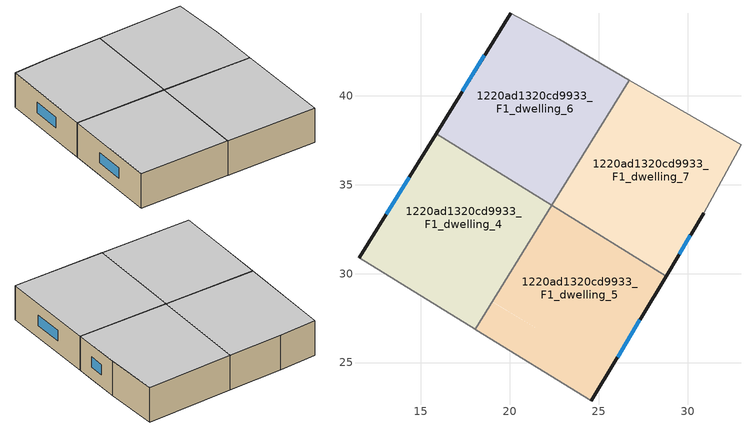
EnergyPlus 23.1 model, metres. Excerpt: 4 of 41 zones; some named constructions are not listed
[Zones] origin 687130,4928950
1220ad1320cd9933_F1_dwelling_4
 floor to 1220ad1320cd9933_F0_dwelling_3 (EU_floor_Construction): 22.3,33.87 20.52,30.9 19,28.43 12.45,32.35 15.85,37.86 z3
 floor to 1220ad1320cd9933_F0_dwelling_5 (EU_floor_Construction): 18.99,28.43 18.6,27.79 18.04,26.89 11.55,30.9 12.45,32.35 z3
 floor to 1220ad1320cd9933_F0_dwelling_2 (EU_floor_Construction): 22.34,33.85 20.52,30.9 22.3,33.87 z3
 wall outside (EU_wall_Construction): 15.85,37.86 11.55,30.9 z3:6
 wall to 1220ad1320cd9933_F1_dwelling_5 (EU_wall_Construction): 18.04,26.89 22.34,33.85 z3:6
 wall to 1220ad1320cd9933_F1_dwelling_2 (EU_wall_Construction): 11.55,30.9 18.04,26.89 z3:6
 wall to 1220ad1320cd9933_F1_dwelling_6 (EU_wall_Construction): 22.34,33.85 15.85,37.86 z3:6
 window (EU_Window_Construction): 14.34,35.42 13.06,33.34 z4.05:4.95
 ceiling to 1220ad1320cd9933_F2_dwelling_4 (EU_floor_Construction): 18.04,26.89 22.34,33.85 15.85,37.86 11.55,30.9 z6
1220ad1320cd9933_F1_dwelling_5
 floor to 1220ad1320cd9933_F0_dwelling_2 (EU_floor_Construction): 28.79,29.87 25.57,24.49 19.03,28.41 20.52,30.9 22.34,33.85 z3
 floor to 1220ad1320cd9933_F0_dwelling_4 (EU_floor_Construction): 25.57,24.49 24.58,22.84 18.05,26.88 18.6,27.79 18.99,28.43 z3
 floor to 1220ad1320cd9933_F0_dwelling_3 (EU_floor_Construction): 20.52,30.9 19.03,28.41 19,28.43 z3
 wall outside (EU_wall_Construction): 24.58,22.84 28.79,29.87 z3:6
 wall to 1220ad1320cd9933_F1_dwelling_3 (EU_wall_Construction): 18.09,26.86 24.58,22.84 z3:6
 wall to 1220ad1320cd9933_F1_dwelling_7 (EU_wall_Construction): 28.79,29.87 22.36,33.84 z3:6
 wall to 1220ad1320cd9933_F1_dwelling_2 (EU_wall_Construction): 18.04,26.89 18.09,26.86 z3:6
 wall to 1220ad1320cd9933_F1_dwelling_6 (EU_wall_Construction): 22.36,33.84 22.34,33.85 z3:6
 window (EU_Window_Construction): 26.06,25.31 27.31,27.4 z4.05:4.95
 ceiling to 1220ad1320cd9933_F2_dwelling_5 (EU_floor_Construction): 24.58,22.84 28.79,29.87 22.34,33.85 18.04,26.89 z6
1220ad1320cd9933_F1_dwelling_6
 floor to 1220ad1320cd9933_F0_dwelling_1 (EU_floor_Construction): 26.63,40.93 22.95,34.79 22.84,34.61 16.28,38.55 20.05,44.65 22.79,43.17 z3
 floor to 1220ad1320cd9933_F0_dwelling_0 (EU_floor_Construction): 26.72,40.88 22.95,34.79 26.63,40.93 z3
 floor to 1220ad1320cd9933_F0_dwelling_3 (EU_floor_Construction): 22.77,34.66 22.3,33.87 15.85,37.86 16.28,38.55 z3
 floor to 1220ad1320cd9933_F0_dwelling_2 (EU_floor_Construction): 22.84,34.61 22.36,33.84 22.3,33.87 22.77,34.66 z3
 wall outside (EU_wall_Construction): 20.05,44.65 15.85,37.86 z3:6
 wall adiabatic (EU_wall_Construction): 26.72,40.88 22.79,43.17 20.05,44.65 z3:6
 wall to 1220ad1320cd9933_F1_dwelling_7 (EU_wall_Construction): 22.36,33.84 26.72,40.88 z3:6
 window (EU_Window_Construction): 18.58,42.27 17.32,40.24 z4.05:4.95
 ceiling to 1220ad1320cd9933_F2_dwelling_6 (EU_floor_Construction): 22.36,33.84 26.72,40.88 22.79,43.17 20.05,44.65 15.85,37.86 z6
1220ad1320cd9933_F1_dwelling_7
 floor to 1220ad1320cd9933_F0_dwelling_0 (EU_floor_Construction): 32.99,37.24 30.9,33.39 29.31,30.74 22.84,34.61 22.95,34.79 26.72,40.88 z3
 floor to 1220ad1320cd9933_F0_dwelling_2 (EU_floor_Construction): 29.31,30.74 28.79,29.87 22.36,33.84 22.84,34.61 z3
 wall outside (EU_wall_Construction): 28.79,29.87 30.9,33.39 z3:6
 wall adiabatic (EU_wall_Construction): 30.9,33.39 32.99,37.24 26.72,40.88 z3:6
 window (EU_Window_Construction): 29.53,31.1 30.16,32.15 z4.05:4.95
 ceiling to 1220ad1320cd9933_F2_dwelling_7 (EU_floor_Construction): 30.9,33.39 32.99,37.24 26.72,40.88 22.36,33.84 28.79,29.87 z6
[SCHEDULE:FILE] Column Number=1; Rows to Skip at Top=0; Number of Hours of Data=8760; Column Separator=Comma; Interpolate to Timestep=No; Minutes per Item=60; Adjust Schedule for Daylight Savings=Yes
Name | File
EU_Step8_GainSchedule_1220ad1320cd9933_F2_dwelling_2_f000 | ../../schedules/1220ad1320cd9933/1220ad1320cd9933_F2_dwelling_2_f000_gain.csv
EU_Step8_GainSchedule_1220ad1320cd9933_F2_dwelling_3_f000 | ../../schedules/1220ad1320cd9933/1220ad1320cd9933_F2_dwelling_3_f000_gain.csv
EU_Step8_GainSchedule_1220ad1320cd9933_F2_dwelling_4_f000 | ../../schedules/1220ad1320cd9933/1220ad1320cd9933_F2_dwelling_4_f000_gain.csv
EU_Step8_GainSchedule_1220ad1320cd9933_F2_dwelling_5_f000 | ../../schedules/1220ad1320cd9933/1220ad1320cd9933_F2_dwelling_5_f000_gain.csv
EU_Step8_GainSchedule_1220ad1320cd9933_F2_dwelling_6_f000 | ../../schedules/1220ad1320cd9933/1220ad1320cd9933_F2_dwelling_6_f000_gain.csv
EU_Step8_GainSchedule_1220ad1320cd9933_F2_dwelling_7_f000 | ../../schedules/1220ad1320cd9933/1220ad1320cd9933_F2_dwelling_7_f000_gain.csv
EU_Step8_GainSchedule_1220ad1320cd9933_F3_dwelling_0_f000 | ../../schedules/1220ad1320cd9933/1220ad1320cd9933_F3_dwelling_0_f000_gain.csv
EU_Step8_GainSchedule_1220ad1320cd9933_F3_dwelling_1_f000 | ../../schedules/1220ad1320cd9933/1220ad1320cd9933_F3_dwelling_1_f000_gain.csv
EU_Step8_GainSchedule_1220ad1320cd9933_F3_dwelling_2_f000 | ../../schedules/1220ad1320cd9933/1220ad1320cd9933_F3_dwelling_2_f000_gain.csv
EU_Step8_GainSchedule_1220ad1320cd9933_F3_dwelling_3_f000 | ../../schedules/1220ad1320cd9933/1220ad1320cd9933_F3_dwelling_3_f000_gain.csv
EU_Step8_GainSchedule_1220ad1320cd9933_F3_dwelling_4_f000 | ../../schedules/1220ad1320cd9933/1220ad1320cd9933_F3_dwelling_4_f000_gain.csv
EU_Step8_GainSchedule_1220ad1320cd9933_F3_dwelling_5_f000 | ../../schedules/1220ad1320cd9933/1220ad1320cd9933_F3_dwelling_5_f000_gain.csv
EU_Step8_GainSchedule_1220ad1320cd9933_F3_dwelling_6_f000 | ../../schedules/1220ad1320cd9933/1220ad1320cd9933_F3_dwelling_6_f000_gain.csv
EU_Step8_GainSchedule_1220ad1320cd9933_F3_dwelling_7_f000 | ../../schedules/1220ad1320cd9933/1220ad1320cd9933_F3_dwelling_7_f000_gain.csv
